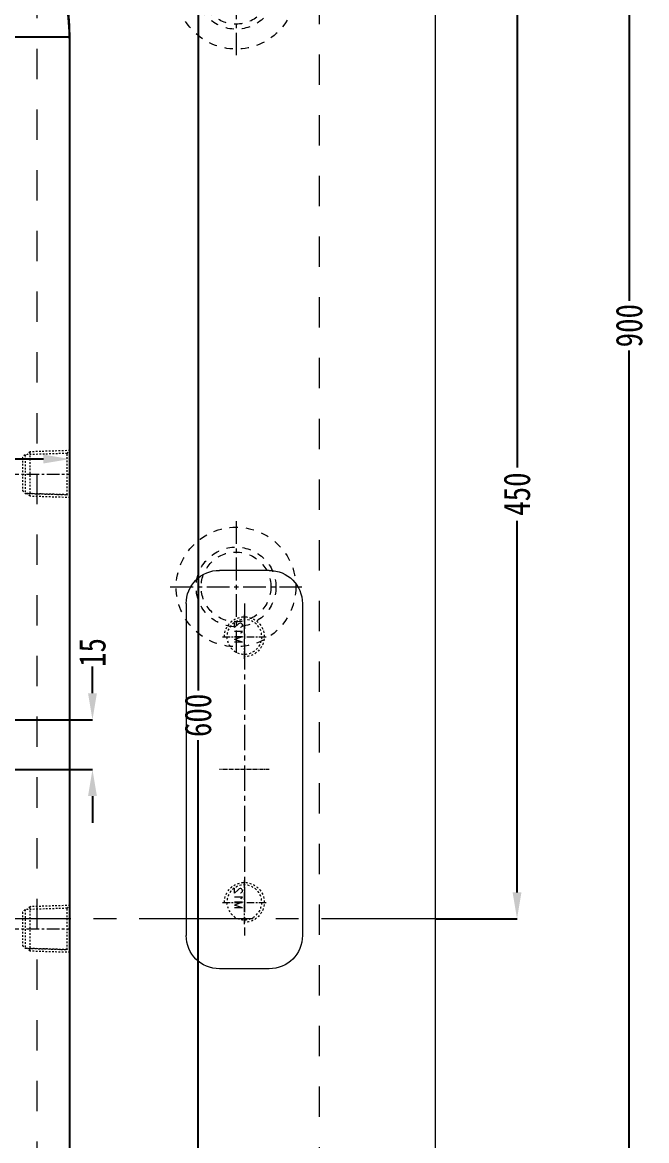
# Model space of a CAD drawing. Header units: millimetres. Extents: x -1265 to 1982, y -12197 to 1934.
# Drawn here: x 311.8 to 499.8, y -1243.2 to -906.4 of the extents above; entities that cross this region are included whole.
import ezdxf

# ---------------------------------------------------------------- set-up
doc = ezdxf.new("R2010")
doc.units = ezdxf.units.MM
doc.header["$LTSCALE"] = 16.335
doc.header["$PDMODE"] = 3
doc.header["$PDSIZE"] = 0.3125
doc.linetypes.add('CENTER', pattern=[0.6, 0.375, -0.075, 0.075, -0.075])
doc.linetypes.add('HIDDEN', pattern=[0.2, 0.1, -0.1])
doc.layers.get('0').update_dxf_attribs({"linetype": 'CONTINUOUS'})
doc.layers.get('Defpoints').update_dxf_attribs({"linetype": 'CONTINUOUS'})
for name, color, linetype, lineweight in [('cool', 153, 'HIDDEN', 9), ('moldbase', 7, 'CONTINUOUS', 20), ('screw', 33, 'CONTINUOUS', 13)]:
    doc.layers.add(name, color=color, linetype=linetype, lineweight=lineweight)
doc.styles.get("Standard").update_dxf_attribs({"font": 'txt', "width": 0.8})
doc.styles.add('TXT', font='txt.shx', dxfattribs={"bigfont": 'gbcbig.shx'})
doc.dimstyles.new('11', dxfattribs={"dimtxt": 8, "dimasz": 8, "dimexe": 0, "dimexo": 0, "dimgap": 0, "dimtad": 0, "dimdsep": 46, "dimtxsty": 'Standard', "dimcen": 0, "dimclrd": 4, "dimclre": 4, "dimclrt": 6, "dimazin": 0, "dimtp": 0.01, "dimtm": 0.01, "dimtfac": 1, "dimtofl": 0, "dimtmove": 0, "dimatfit": 3, "dimfxl": 0, "dimtolj": 1, "dimarcsym": 0})

# ---------------------------------------------------------------- blocks, each defined once
blk = doc.blocks.new('*D48')
at = {"color": 4, "lineweight": -2}
for p, q in [((247.71, -1039.61), (247.71, -1037.91)), ((255.71, -1037.91), (268.28, -1037.91)), ((318.15, -1037.91), (293.88, -1037.91)), ((326.15, -1039.61), (326.15, -1037.91))]:
    blk.add_line(p, q, dxfattribs=at)
at = {"color": 4}
for points in [[(255.71, -1036.58), (255.71, -1039.25), (247.71, -1037.91)], [(318.15, -1036.58), (318.15, -1039.25), (326.15, -1037.91)]]:
    blk.add_solid(points, dxfattribs=at)
at = {"layer": 'Defpoints', "color": 0}
for p in [(247.71, -1037.91), (247.71, -1039.61), (326.15, -1039.61)]:
    blk.add_point(p, dxfattribs=at)
at = {"color": 6, "insert": (281.08, -1037.91), "char_height": 8, "attachment_point": 5}
blk.add_mtext('\\A1;78.45', dxfattribs=at)
blk = doc.blocks.new('*D45')
at = {"color": 4, "lineweight": -2}
for p, q in [((256.15, -831.43), (364.74, -831.43)), ((364.74, -839.43), (364.74, -1107.64)), ((364.74, -1423.43), (364.74, -1122.58)), ((252.35, -1431.43), (364.74, -1431.43))]:
    blk.add_line(p, q, dxfattribs=at)
at = {"color": 4}
for points in [[(363.4, -839.43), (366.07, -839.43), (364.74, -831.43)], [(363.4, -1423.43), (366.07, -1423.43), (364.74, -1431.43)]]:
    blk.add_solid(points, dxfattribs=at)
at = {"layer": 'Defpoints', "color": 0}
for p in [(256.15, -831.43), (252.35, -1431.43), (364.74, -1431.43)]:
    blk.add_point(p, dxfattribs=at)
at = {"color": 6, "insert": (364.74, -1115.11), "char_height": 8, "attachment_point": 5, "rotation": 90}
blk.add_mtext('\\A1;600', dxfattribs=at)
blk = doc.blocks.new('*D54')
at = {"color": 4, "lineweight": -2}
for p, q in [((376.15, -726.43), (494.53, -726.43)), ((494.53, -734.43), (494.53, -990.27)), ((494.53, -1618.43), (494.53, -1005.21)), ((376.15, -1626.43), (494.53, -1626.43))]:
    blk.add_line(p, q, dxfattribs=at)
at = {"color": 4}
for points in [[(493.2, -734.43), (495.86, -734.43), (494.53, -726.43)], [(493.2, -1618.43), (495.86, -1618.43), (494.53, -1626.43)]]:
    blk.add_solid(points, dxfattribs=at)
at = {"layer": 'Defpoints', "color": 0}
for p in [(376.15, -726.43), (376.15, -1626.43), (494.53, -1626.43)]:
    blk.add_point(p, dxfattribs=at)
at = {"color": 6, "insert": (494.53, -997.74), "char_height": 8, "attachment_point": 5, "rotation": 90}
blk.add_mtext('\\A1;900', dxfattribs=at)
blk = doc.blocks.new('*D55')
at = {"color": 4, "lineweight": -2}
for p, q in [((376.15, -726.43), (460.76, -726.43)), ((460.76, -734.43), (460.76, -1040.47)), ((460.76, -1168.43), (460.76, -1056.47)), ((436.15, -1176.43), (460.76, -1176.43))]:
    blk.add_line(p, q, dxfattribs=at)
at = {"color": 4}
for points in [[(459.43, -734.43), (462.09, -734.43), (460.76, -726.43)], [(459.43, -1168.43), (462.09, -1168.43), (460.76, -1176.43)]]:
    blk.add_solid(points, dxfattribs=at)
at = {"layer": 'Defpoints', "color": 0}
for p in [(376.15, -726.43), (436.15, -1176.43), (460.76, -1176.43)]:
    blk.add_point(p, dxfattribs=at)
at = {"color": 6, "insert": (460.76, -1048.47), "char_height": 8, "attachment_point": 5, "rotation": 90}
blk.add_mtext('\\A1;450', dxfattribs=at)
blk = doc.blocks.new('*D377')
at = {"color": 4, "lineweight": -2}
for p, q in [((332.93, -1108.43), (332.93, -1100.43)), ((248.21, -1116.43), (332.93, -1116.43)), ((298.64, -1131.43), (332.93, -1131.43)), ((332.93, -1139.43), (332.93, -1147.43))]:
    blk.add_line(p, q, dxfattribs=at)
at = {"color": 4}
for points in [[(331.6, -1108.43), (334.27, -1108.43), (332.93, -1116.43)], [(331.6, -1139.43), (334.27, -1139.43), (332.93, -1131.43)]]:
    blk.add_solid(points, dxfattribs=at)
at = {"layer": 'Defpoints', "color": 0}
for p in [(248.21, -1116.43), (298.64, -1131.43), (332.93, -1131.43)]:
    blk.add_point(p, dxfattribs=at)
at = {"color": 6, "insert": (332.93, -1096.17), "char_height": 8, "attachment_point": 5, "rotation": 90}
blk.add_mtext('\\A1;15', dxfattribs=at)
blk = doc.blocks.new('screw_m12_g')
at = {"layer": 'screw', "color": 1, "linetype": 'CENTER', "ltscale": 0.373186}
for p, q in [((0, -6.6), (0, 6.6)), ((-6.6, 0), (6.6, 0))]:
    blk.add_line(p, q, dxfattribs=at)
at = {"layer": 'screw', "color": 33, "linetype": 'HIDDEN', "ltscale": 0.373186}
blk.add_circle((0, 0), 5.25, dxfattribs=at)
at = {"layer": 'screw', "color": 92, "linetype": 'HIDDEN', "ltscale": 0.373186}
blk.add_arc((0, 0), 6, 270, 180, dxfattribs=at)
at = {"layer": 'screw', "color": 6, "style": 'TXT'}
blk.add_text('M12', height=2.4, dxfattribs=at).set_placement((-2.04, -3))
blk = doc.blocks.new('05')
at = {"layer": 'moldbase'}
for p, q in [((-2962.02, 2414.03), (-3062.02, 2414.03)), ((-3072.02, 2404.03), (-3072.02, 2389.03)), ((-2952.02, 2404.03), (-2952.02, 2389.03)), ((-2962.02, 2379.03), (-3062.02, 2379.03))]:
    blk.add_line(p, q, dxfattribs=at)
at = {"layer": 'moldbase', "color": 1, "linetype": 'CENTER', "ltscale": 0.186593}
blk.add_line((-3012.02, 2404.03), (-3012.02, 2389.03), dxfattribs=at)
at = {"layer": 'moldbase', "color": 1, "linetype": 'CENTER', "ltscale": 1.243955}
blk.add_line((-2962.02, 2396.53), (-3062.02, 2396.53), dxfattribs=at)
at = {"layer": 'moldbase'}
for centre, start, end in [((-3062.02, 2404.03), 90, 180), ((-2962.02, 2404.03), 0, 90), ((-3062.02, 2389.03), 180, 270), ((-2962.02, 2389.03), 270, 0)]:
    blk.add_arc(centre, 10, start, end, dxfattribs=at)
at = {"layer": 'screw'}
for p in [(-3052.02, 2396.53), (-2972.02, 2396.53)]:
    blk.add_blockref('screw_m12_g', p, dxfattribs=at)
blk = doc.blocks.new('cool_jt_f12')
at = {"layer": 'cool', "ltscale": 0.3}
for p, q in [((0, 7.0785), (0.856, 6.2225)), ((0, 7.0785), (12, 6.7035)), ((0.856, 6.2225), (0.856, -6.2225)), ((13.5, 5.827375), (0.856, 6.2225)), ((0.856, 6.2225), (13.5, 5.827375)), ((12, 6.7035), (12.856, 5.8475)), ((12, 6.7035), (12, -6.7035)), ((14.327375, 5), (13.5, 5.827375)), ((13.5, -5.827375), (13.5, 5.827375)), ((14.327375, -5), (14.327375, 5)), ((0.856, -6.2225), (0, -7.0785)), ((0, -7.0785), (12, -6.7035)), ((0.856, -6.2225), (13.5, -5.827375)), ((12, -6.7035), (12.856, -5.8475)), ((13.5, -5.827375), (14.327375, -5))]:
    blk.add_line(p, q, dxfattribs=at)
blk = doc.blocks.new('06')
at = {"layer": 'cool', "color": 1, "linetype": 'CENTER', "ltscale": 0.621977}
blk.add_line((-3302.02, 1839.03), (-2722.02, 1839.03), dxfattribs=at)
at = {"layer": 'cool', "ltscale": 0.932966, "rotation": 180}
blk.add_blockref('cool_jt_f12', (-2722.02, 1839.03), dxfattribs=at)

msp = doc.modelspace()

# ---------------------------------------------------------------- linework, layer by layer
at = {"color": 7, "linetype": 'Continuous'}
for p, q in [((326.112, -910.831), (281.416, -910.831)), ((326.154, -1349.434), (326.154, -913.434))]:
    msp.add_line(p, q, dxfattribs=at)
msp.add_line((326.154, -1351.434), (326.154, -911.434))
at = {"color": 1, "linetype": 'CENTER', "ltscale": 3.545271}
msp.add_line((-258.846, -1131.434), (331.154, -1131.434), dxfattribs=at)
at = {"color": 7, "linetype": 'Continuous'}
msp.add_arc((244.154, -913.434), 82, 0, 90, dxfattribs=at)
msp.add_arc((246.154, -911.434), 80, 0, 90)
at = {"layer": 'moldbase', "color": 8, "linetype": 'HIDDEN', "ltscale": 5.597796}
for p, q in [((316.154, -731.434), (316.154, -1621.434)), ((401.154, -751.434), (401.154, -1601.434))]:
    msp.add_line(p, q, dxfattribs=at)
at = {"layer": 'moldbase'}
msp.add_line((436.154, -786.434), (436.154, -1566.434), dxfattribs=at)
at = {"layer": 'moldbase', "color": 1, "linetype": 'CENTER', "ltscale": 1.119559}
for p, q in [((376.154, -876.634), (376.154, -916.234)), ((376.154, -1056.634), (376.154, -1096.234)), ((356.354, -1076.434), (395.954, -1076.434))]:
    msp.add_line(p, q, dxfattribs=at)
at = {"layer": 'moldbase', "color": 1, "linetype": 'CENTER', "ltscale": 5.597796}
msp.add_line((436.154, -1176.434), (-363.846, -1176.434), dxfattribs=at)
at = {"layer": 'moldbase', "color": 8, "linetype": 'HIDDEN', "ltscale": 1.492746}
for centre, radius in [((376.154, -896.434), 18), ((376.154, -896.434), 12), ((376.154, -896.434), 10.5), ((376.154, -1076.434), 18), ((376.154, -1076.434), 12), ((376.154, -1076.434), 10.5)]:
    msp.add_circle(centre, radius, dxfattribs=at)

# ---------------------------------------------------------------- block references
for p in [(3048.174, -2881.462), (3048.174, -3018.462)]:
    msp.add_blockref('06', p)
at = {"xscale": -1, "rotation": 270}
msp.add_blockref('05', (-2017.875, 1880.586), dxfattribs=at)

# ---------------------------------------------------------------- dimensions: what is measured, and where the dimension line sits
for base, p1, p2, picture, middle in [((494.529, -1626.434), (376.154, -726.434), (376.154, -1626.434), '*D54', (494.529, -997.739)), ((460.76, -1176.434), (376.154, -726.434), (436.154, -1176.434), '*D55', (460.76, -1048.47)), ((364.738, -1431.434), (256.154, -831.434), (252.352, -1431.434), '*D45', (364.738, -1115.109))]:
    dim = msp.add_linear_dim(base=base, p1=p1, p2=p2, angle=90, dimstyle='11')
    dim.commit()
    dim.dimension.update_dxf_attribs({"geometry": picture, "text_midpoint": middle, "dimtype": 160})
dim = msp.add_linear_dim(base=(247.706, -1037.914), p1=(326.154, -1039.614), p2=(247.706, -1039.614), dimstyle='11')
dim.commit()
dim.dimension.update_dxf_attribs({"geometry": '*D48', "text_midpoint": (281.076, -1037.914), "dimtype": 160})
dim = msp.add_linear_dim(base=(332.934, -1131.434), p1=(248.209, -1116.434), p2=(298.639, -1131.434), angle=90, dimstyle='11', override={"dimfxl": 1.25, "dimarcsym": 1})
dim.commit()
dim.dimension.update_dxf_attribs({"geometry": '*D377', "text_midpoint": (332.934, -1096.167), "dimtype": 160})

doc.saveas('drawing.dxf')
